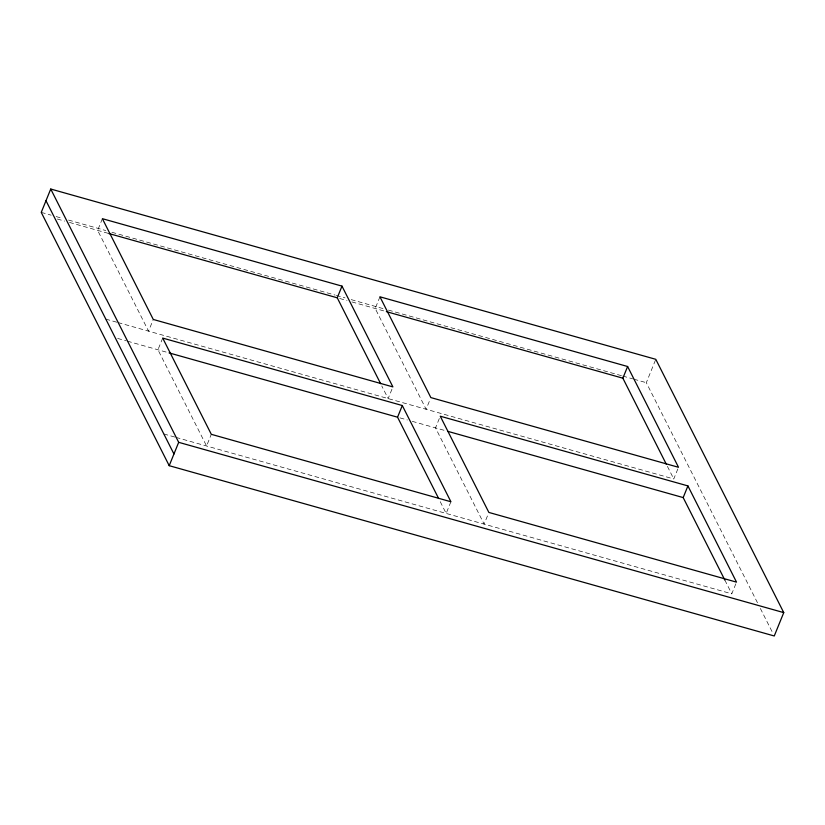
<?xml version="1.0" encoding="UTF-8"?>
<svg xmlns="http://www.w3.org/2000/svg" width="825" height="825" viewBox="0 0 825 825"><rect width="100%" height="100%" fill="white"/><g stroke="black" fill="none" stroke-linecap="round" stroke-linejoin="round"><path stroke-width="0.62" stroke-dasharray="4.12 3.09" d="M102.383 218.687L97.639 230.371L148.552 331.145L153.285 319.461M162.7 338.085L157.957 349.769L206.57 445.995L211.313 434.321M379.943 296.804L375.2 308.488L426.113 409.262L430.382 398.753M391.947 389.235L388.152 398.578L381.789 385.987M439.312 418.543L435.517 427.886L484.131 524.123L487.926 514.769M450.914 501.755L446.17 513.439L439.23 499.692M757.474 602.735L646.315 382.676L655.792 359.318M118.016 322.554L673.767 478.964L678.511 467.29M176.034 437.405L731.785 593.825L736.055 583.306M41.25 212.386L51.171 215.181M56.131 216.573L62.329 218.316M68.527 220.069L105.724 230.536M111.922 232.279L335.105 295.092M336.342 295.443L345.015 297.887M351.223 299.63L383.46 308.705M388.42 310.097L621.514 375.705M622.751 376.045L632.672 378.84M633.909 379.191L646.315 382.676M57.337 219.027L64.67 221.09M69.547 222.461L108.756 233.496M339.694 298.495L347.036 300.558M351.935 301.94L385.11 311.272M105.806 319.12L116.799 322.214M117.655 338.425L126.204 340.828M127.432 341.179L167.836 352.553M400.012 417.893L407.354 419.966M412.252 421.338L445.428 430.671M163.824 433.971L174.818 437.064M760.372 608.468L773.107 633.683M667.404 466.373L673.767 478.964M724.845 580.068L731.785 593.825"/><path stroke-width="1.24" d="M50.738 189.028L41.25 212.386L169.208 465.682L774.262 635.972L783.75 612.614L655.792 359.318L50.738 189.028L178.685 442.324L783.75 612.614M169.208 465.682L178.685 442.324M380.634 383.697L337.25 297.804L341.983 286.12L102.383 218.687L153.285 319.461L392.896 386.904L341.983 286.12M438.653 498.537L397.557 417.202L402.301 405.529L162.7 338.085L211.313 434.321L450.914 501.755L402.301 405.529M666.249 464.083L622.865 378.19L627.608 366.506L379.943 296.804L430.856 397.588L678.511 467.29L627.608 366.506M724.845 580.068L683.183 497.588L687.916 485.915L440.261 416.202L488.874 512.438L736.529 582.141L687.916 485.915M108.756 233.496L337.25 297.804M386.347 311.623L622.865 378.19M169.073 352.894L397.557 417.202M447.903 431.372L683.183 497.588M45.994 200.712L173.951 453.998"/></g></svg>
